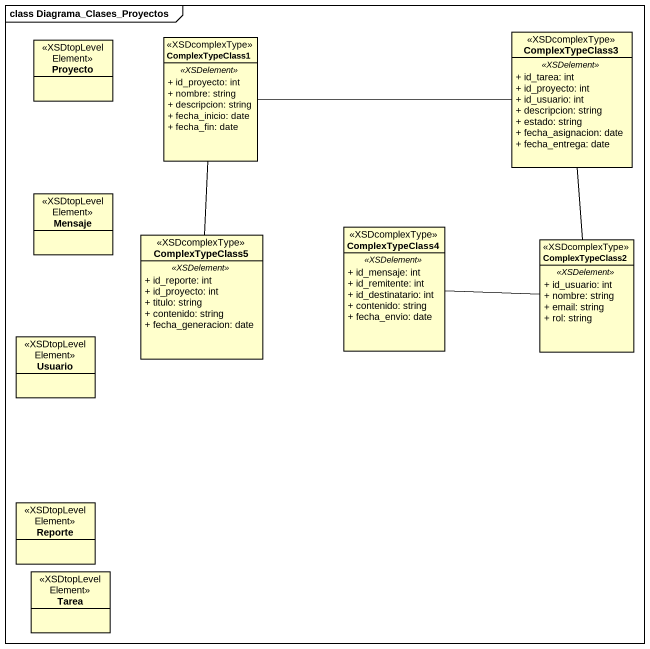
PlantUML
@startuml
mainframe class Diagrama_Clases_Proyectos
hide circle
hide empty members
skinparam classAttributeIconSize 0
class Proyecto <<XSDtopLevelElement>>
class ComplexTypeClass1 <<XSDcomplexType>> {
  .. <<XSDelement>> ..
  + id_proyecto: int
  + nombre: string
  + descripcion: string
  + fecha_inicio: date
  + fecha_fin: date
}
class ComplexTypeClass3 <<XSDcomplexType>> {
  .. <<XSDelement>> ..
  + id_tarea: int
  + id_proyecto: int
  + id_usuario: int
  + descripcion: string
  + estado: string
  + fecha_asignacion: date
  + fecha_entrega: date
}
class Mensaje <<XSDtopLevelElement>>
class ComplexTypeClass5 <<XSDcomplexType>> {
  .. <<XSDelement>> ..
  + id_reporte: int
  + id_proyecto: int
  + titulo: string
  + contenido: string
  + fecha_generacion: date
}
class ComplexTypeClass4 <<XSDcomplexType>> {
  .. <<XSDelement>> ..
  + id_mensaje: int
  + id_remitente: int
  + id_destinatario: int
  + contenido: string
  + fecha_envio: date
}
class ComplexTypeClass2 <<XSDcomplexType>> {
  .. <<XSDelement>> ..
  + id_usuario: int
  + nombre: string
  + email: string
  + rol: string
}
class Usuario <<XSDtopLevelElement>>
class Reporte <<XSDtopLevelElement>>
class Tarea <<XSDtopLevelElement>>
ComplexTypeClass1 -right- ComplexTypeClass3
ComplexTypeClass1 -- ComplexTypeClass5
ComplexTypeClass2 -up- ComplexTypeClass3
ComplexTypeClass2 -left- ComplexTypeClass4
@enduml
